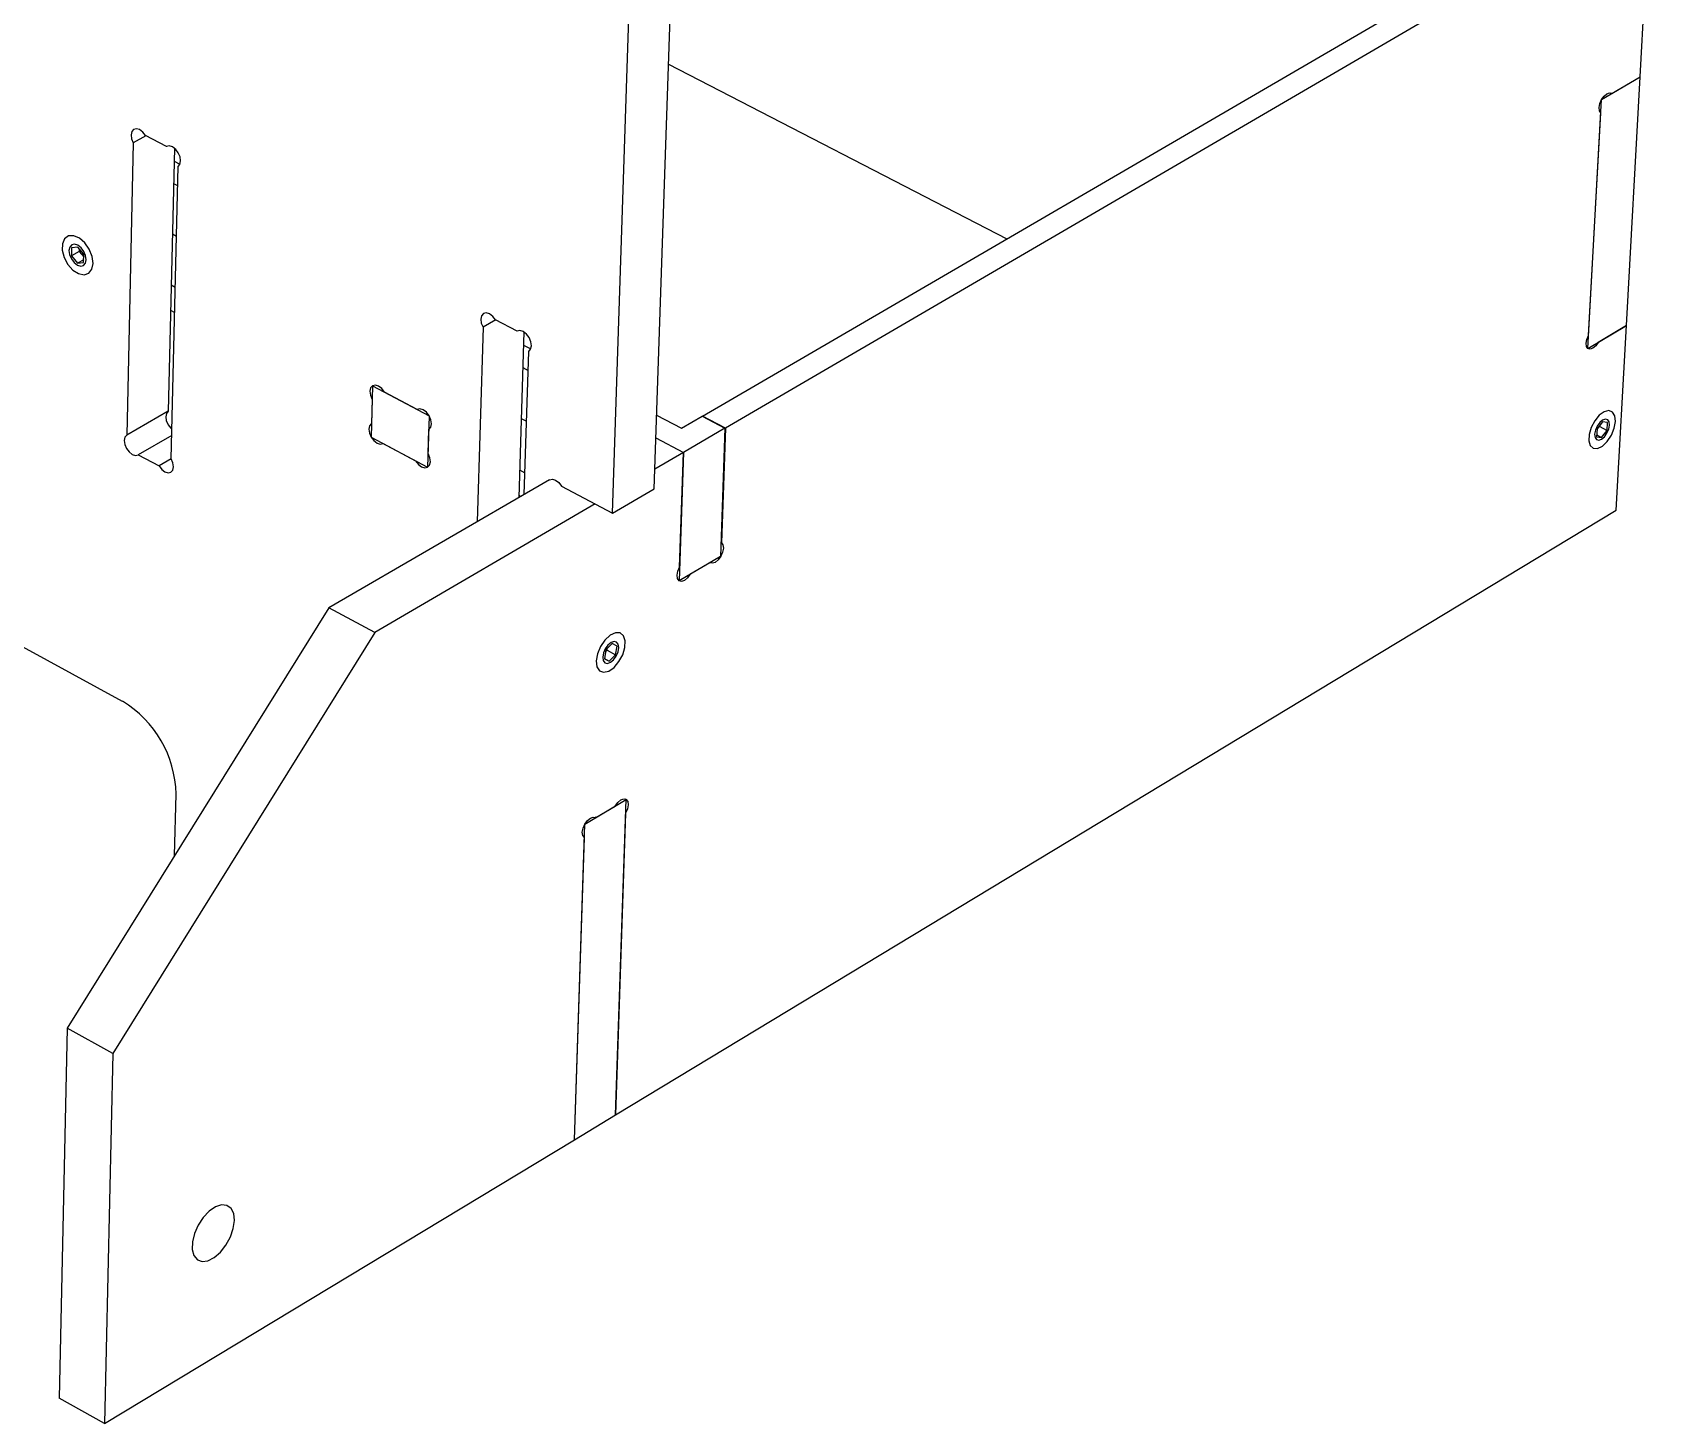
# Model space of a CAD drawing. Extents: x 0 to 161, y 0 to 212.
# Drawn here: x 124.09 to 161.31, y 87.55 to 119.55 of the extents above; entities that cross this region are included whole.
import ezdxf

# ---------------------------------------------------------------- set-up
doc = ezdxf.new("R2010")
doc.units = 0
doc.layers.get('0').update_dxf_attribs({"linetype": 'CONTINUOUS'})

msp = doc.modelspace()

# ---------------------------------------------------------------- linework, layer by layer
at = {"color": 7, "linetype": 'CONTINUOUS'}
for p, q in [((138.392, 109.054), (139.98, 155.73)), ((137.435, 108.495), (138.981, 155.214)), ((139.507, 110.728), (160.343, 122.864)), ((161.314, 122.864), (140.034, 110.451)), ((161.073, 118.531), (161.314, 122.864)), ((138.725, 118.819), (146.505, 114.804)), ((160.184, 118.007), (161.073, 118.531)), ((160.42, 118.146), (161.073, 118.531)), ((160.756, 112.81), (161.073, 118.531)), ((159.871, 112.28), (160.184, 118.007)), ((160.42, 118.146), (160.396, 118.158)), ((159.888, 112.582), (160.167, 117.701)), ((126.415, 117.01), (126.265, 110.291)), ((126.706, 117.173), (126.415, 117.01)), ((127.177, 116.925), (126.694, 117.18)), ((127.183, 116.928), (127.177, 116.925)), ((127.36, 116.888), (127.22, 110.838)), ((127.353, 116.593), (127.488, 116.522)), ((127.286, 109.744), (127.443, 116.468)), ((127.342, 116.079), (127.433, 116.031)), ((127.315, 114.917), (127.406, 114.869)), ((124.995, 114.597), (124.991, 114.411)), ((125.171, 114.512), (124.991, 114.411)), ((124.991, 114.411), (125.129, 114.243)), ((125.137, 114.616), (124.995, 114.597)), ((125.273, 114.324), (125.129, 114.243)), ((125.275, 114.448), (125.137, 114.616)), ((125.172, 114.573), (125.171, 114.512)), ((125.171, 114.512), (125.274, 114.387)), ((125.271, 114.262), (125.275, 114.448)), ((125.129, 114.243), (125.271, 114.262)), ((127.287, 113.743), (127.378, 113.695)), ((127.365, 113.106), (127.274, 113.155)), ((134.75, 112.937), (134.459, 112.77)), ((135.24, 112.679), (134.747, 112.939)), ((159.871, 112.28), (160.756, 112.81)), ((160.756, 112.81), (160.106, 112.421)), ((160.521, 108.56), (160.756, 112.81)), ((134.459, 112.77), (134.324, 108.296)), ((135.398, 112.661), (135.28, 108.852)), ((135.389, 112.359), (135.557, 112.27)), ((135.407, 108.926), (135.509, 112.216)), ((135.373, 111.841), (135.496, 111.776)), ((131.917, 111.423), (131.885, 110.242)), ((131.919, 111.424), (131.917, 111.423)), ((131.917, 111.423), (133.219, 110.732)), ((131.909, 111.11), (131.893, 110.555)), ((132.943, 110.879), (132.193, 111.276)), ((127.22, 110.838), (126.265, 110.291)), ((133.219, 110.732), (133.185, 109.55)), ((135.337, 110.671), (135.459, 110.606)), ((138.45, 110.746), (139.021, 110.445)), ((139.021, 110.445), (139.496, 110.722)), ((139.496, 110.722), (140.023, 110.445)), ((140.034, 110.451), (139.507, 110.728)), ((139.507, 110.716), (139.507, 110.728)), ((160.207, 110.595), (160.08, 110.432)), ((160.323, 110.578), (160.207, 110.595)), ((160.313, 110.398), (160.323, 110.578)), ((127.299, 110.278), (126.529, 109.837)), ((131.885, 110.242), (133.185, 109.55)), ((133.194, 109.863), (133.21, 110.418)), ((138.432, 110.227), (139.071, 109.889)), ((140.023, 110.445), (139.071, 109.889)), ((140.023, 110.445), (139.918, 107.494)), ((140.034, 110.451), (139.94, 107.813)), ((160.08, 110.432), (160.07, 110.252)), ((160.07, 110.252), (160.187, 110.235)), ((160.073, 110.293), (160.187, 110.235)), ((160.128, 110.493), (160.313, 110.398)), ((160.187, 110.235), (160.313, 110.398)), ((126.529, 109.837), (127.008, 109.579)), ((132.16, 110.096), (132.909, 109.697)), ((139.071, 109.889), (138.408, 109.503)), ((139.071, 109.889), (138.969, 106.937)), ((138.98, 107.252), (139.071, 109.889)), ((127.288, 109.74), (127.008, 109.579)), ((135.3, 109.489), (135.423, 109.424)), ((126.163, 104.164), (117.158, 109.069)), ((135.987, 109.263), (130.915, 106.313)), ((136.266, 109.115), (137.435, 108.495)), ((137.04, 108.705), (131.968, 105.746)), ((135.321, 108.876), (135.282, 108.897)), ((137.435, 108.495), (138.392, 109.054)), ((137.506, 94.651), (160.521, 108.56)), ((139.94, 107.813), (139.93, 107.818)), ((139.918, 107.494), (138.969, 106.937)), ((139.677, 107.353), (139.218, 107.083)), ((130.915, 106.313), (124.894, 96.645)), ((131.968, 105.746), (130.915, 106.313)), ((131.968, 105.746), (125.941, 96.063)), ((137.286, 105.346), (137.251, 105.145)), ((137.28, 105.31), (137.31, 105.34)), ((137.431, 105.491), (137.286, 105.346)), ((137.31, 105.34), (137.316, 105.376)), ((137.31, 105.34), (137.506, 105.235)), ((137.542, 105.435), (137.431, 105.491)), ((137.506, 105.235), (137.542, 105.435)), ((137.251, 105.148), (137.361, 105.09)), ((137.251, 105.145), (137.361, 105.09)), ((137.361, 105.09), (137.506, 105.235)), ((127.365, 100.614), (127.399, 102.032)), ((136.799, 101.34), (137.75, 101.905)), ((137.051, 101.49), (137.498, 101.756)), ((137.506, 94.651), (137.75, 101.905)), ((137.75, 101.905), (137.737, 101.912)), ((136.561, 94.08), (136.799, 101.34)), ((137.051, 101.49), (137.039, 101.497)), ((137.739, 101.595), (137.506, 94.651)), ((136.561, 94.08), (136.789, 101.03)), ((124.894, 96.645), (124.713, 88.137)), ((125.941, 96.063), (124.894, 96.645)), ((125.941, 96.063), (125.751, 87.548)), ((136.561, 94.08), (137.506, 94.651)), ((125.751, 87.548), (136.561, 94.08)), ((125.751, 87.548), (124.713, 88.137))]:
    msp.add_line(p, q, dxfattribs=at)
for points in [[(160.167, 117.701), (160.135, 117.75), (160.127, 117.825), (160.144, 117.915), (160.184, 118.007), (160.241, 118.085), (160.305, 118.139), (160.368, 118.161), (160.42, 118.146)], [(126.694, 117.18), (126.633, 117.261), (126.559, 117.316), (126.485, 117.338), (126.422, 117.323), (126.378, 117.273), (126.362, 117.196), (126.375, 117.103), (126.415, 117.01)], [(127.443, 116.468), (127.486, 116.518), (127.503, 116.595), (127.49, 116.687), (127.45, 116.781), (127.389, 116.863), (127.315, 116.918), (127.241, 116.94), (127.177, 116.925)], [(125.49, 114.24), (125.469, 114.401), (125.403, 114.566), (125.3, 114.713), (125.175, 114.821), (125.044, 114.877), (124.925, 114.872), (124.834, 114.807), (124.784, 114.691), (124.781, 114.54), (124.825, 114.375), (124.911, 114.216), (125.027, 114.086), (125.157, 114.003), (125.284, 113.977), (125.391, 114.012), (125.463, 114.104), (125.49, 114.24)], [(124.935, 114.535), (124.949, 114.44), (124.99, 114.343), (125.053, 114.26), (125.128, 114.202), (125.204, 114.179), (125.269, 114.194), (125.314, 114.245), (125.331, 114.324), (125.318, 114.419), (125.276, 114.516), (125.213, 114.599), (125.138, 114.657), (125.062, 114.68), (124.997, 114.665), (124.952, 114.614), (124.935, 114.535)], [(134.747, 112.939), (134.684, 113.021), (134.609, 113.077), (134.534, 113.1), (134.468, 113.085), (134.423, 113.035), (134.406, 112.958), (134.418, 112.865), (134.459, 112.77)], [(135.509, 112.216), (135.554, 112.266), (135.572, 112.343), (135.56, 112.437), (135.519, 112.532), (135.457, 112.614), (135.382, 112.671), (135.306, 112.693), (135.24, 112.679)], [(160.106, 112.421), (160.05, 112.342), (159.985, 112.288), (159.923, 112.266), (159.871, 112.28), (159.839, 112.328), (159.831, 112.402), (159.848, 112.492), (159.888, 112.582)], [(132.193, 111.276), (132.131, 111.358), (132.057, 111.415), (131.982, 111.437), (131.917, 111.423), (131.873, 111.373), (131.856, 111.296), (131.869, 111.204), (131.909, 111.11)], [(127.22, 110.838), (127.177, 110.789), (127.161, 110.713), (127.173, 110.622), (127.213, 110.528), (127.274, 110.448), (127.302, 110.422)], [(131.893, 110.555), (131.849, 110.506), (131.832, 110.429), (131.845, 110.337), (131.885, 110.242), (131.947, 110.161), (132.021, 110.104), (132.096, 110.082), (132.16, 110.096)], [(133.21, 110.418), (133.255, 110.468), (133.272, 110.545), (133.259, 110.638), (133.219, 110.732), (133.157, 110.814), (133.083, 110.87), (133.007, 110.893), (132.943, 110.879)], [(160.506, 110.601), (160.493, 110.731), (160.44, 110.82), (160.354, 110.853), (160.247, 110.827), (160.133, 110.746), (160.028, 110.62), (159.945, 110.466), (159.897, 110.305), (159.889, 110.159), (159.922, 110.048), (159.993, 109.986), (160.091, 109.982), (160.204, 110.037), (160.315, 110.143), (160.411, 110.285), (160.477, 110.445), (160.506, 110.601)], [(160.368, 110.518), (160.36, 110.594), (160.327, 110.643), (160.274, 110.657), (160.209, 110.635), (160.143, 110.578), (160.084, 110.497), (160.043, 110.404), (160.026, 110.312), (160.034, 110.236), (160.067, 110.187), (160.12, 110.173), (160.185, 110.195), (160.251, 110.251), (160.309, 110.332), (160.35, 110.426), (160.368, 110.518)], [(126.265, 110.291), (126.222, 110.243), (126.206, 110.167), (126.218, 110.075), (126.258, 109.982), (126.319, 109.901), (126.392, 109.845), (126.466, 109.823), (126.529, 109.837)], [(132.909, 109.697), (132.971, 109.616), (133.045, 109.559), (133.12, 109.536), (133.185, 109.55), (133.229, 109.6), (133.247, 109.676), (133.234, 109.769), (133.194, 109.863)], [(127.008, 109.579), (127.069, 109.499), (127.142, 109.443), (127.216, 109.42), (127.279, 109.434), (127.323, 109.483), (127.339, 109.559), (127.326, 109.65), (127.286, 109.744)], [(135.987, 109.263), (135.987, 109.263), (136.053, 109.277), (136.129, 109.254), (136.204, 109.197), (136.266, 109.115)], [(139.94, 107.813), (139.976, 107.764), (139.986, 107.687), (139.97, 107.595), (139.929, 107.501), (139.869, 107.419), (139.801, 107.362), (139.733, 107.339), (139.677, 107.353)], [(139.218, 107.083), (139.158, 107.002), (139.089, 106.946), (139.022, 106.923), (138.966, 106.938), (138.931, 106.988), (138.921, 107.065), (138.938, 107.158), (138.98, 107.252)], [(137.721, 105.404), (137.727, 105.556), (137.689, 105.672), (137.611, 105.737), (137.503, 105.741), (137.382, 105.685), (137.262, 105.575), (137.16, 105.427), (137.091, 105.26), (137.062, 105.097), (137.079, 104.961), (137.138, 104.869), (137.233, 104.834), (137.349, 104.861), (137.472, 104.945), (137.584, 105.077), (137.671, 105.237), (137.721, 105.404)], [(137.581, 105.399), (137.57, 105.478), (137.532, 105.529), (137.474, 105.543), (137.404, 105.519), (137.332, 105.46), (137.271, 105.375), (137.228, 105.277), (137.211, 105.181), (137.222, 105.102), (137.26, 105.052), (137.318, 105.038), (137.389, 105.062), (137.46, 105.121), (137.522, 105.206), (137.564, 105.304), (137.581, 105.399)], [(137.498, 101.756), (137.557, 101.837), (137.626, 101.895), (137.694, 101.918), (137.75, 101.905), (137.786, 101.857), (137.797, 101.781), (137.78, 101.689), (137.739, 101.595)], [(136.789, 101.03), (136.752, 101.078), (136.741, 101.154), (136.758, 101.246), (136.799, 101.34), (136.858, 101.422), (136.927, 101.48), (136.995, 101.503), (137.051, 101.49)], [(128.74, 92.221), (128.723, 92.38), (128.664, 92.5), (128.569, 92.568), (128.446, 92.58), (128.305, 92.534), (128.16, 92.435), (128.024, 92.29), (127.908, 92.114), (127.823, 91.92), (127.776, 91.728), (127.772, 91.554), (127.81, 91.413), (127.889, 91.319), (127.999, 91.278), (128.132, 91.296), (128.277, 91.369), (128.419, 91.493), (128.546, 91.655), (128.648, 91.842), (128.714, 92.036), (128.74, 92.221)]]:
    msp.add_lwpolyline(points, dxfattribs=at)
msp.add_arc((124.844, 101.976), 2.556, 1.2584, 58.9158, dxfattribs=at)

doc.saveas('drawing.dxf')
